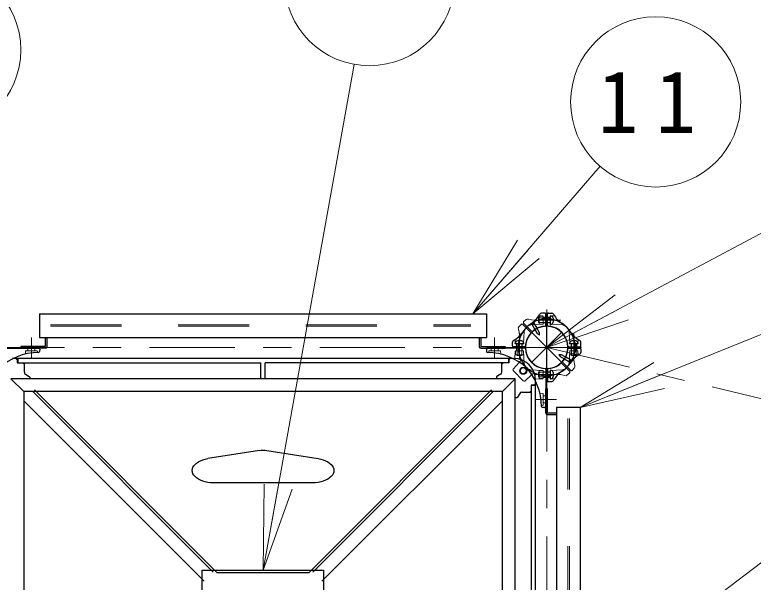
# Model space of a CAD drawing. Units: millimetres on the paper. Extents: x -385 to 0, y -594 to 267.
# Drawn here: x -236.21 to -210.17, y 155.06 to 175.06 of the extents above; entities that cross this region are included whole.
import ezdxf

# ---------------------------------------------------------------- set-up
doc = ezdxf.new("R2010")
doc.units = ezdxf.units.MM
doc.linetypes.add('USER1', pattern=[4.5, 2.5, -2])
doc.linetypes.add('USER2', pattern=[6, 3, -1, 1, -1])
doc.layers.add('1_60', color=2, linetype='Continuous', lineweight=25)
doc.styles.add('ＭＳ ゴシック', font='')
doc.styles.get('ＭＳ ゴシック').set_extended_font_data('MS Gothic')

msp = doc.modelspace()

# ---------------------------------------------------------------- linework, layer by layer
at = {"layer": '1_60', "color": 7, "lineweight": 13}
for p, q in [((-227.454, 155.479), (-224.236, 173.31)), ((-220.06, 164.519), (-215.57, 169.717)), ((-217.455, 163.336), (-205.701, 169.584)), ((-216.271, 161.219), (-198.114, 168.557)), ((-220.06, 164.519), (-218.477, 167.116)), ((-220.06, 164.519), (-218.099, 166.789)), ((-217.721, 166.462), (-220.06, 164.519)), ((-217.455, 163.336), (-215.041, 165.185)), ((-217.455, 163.336), (-214.806, 164.744)), ((-214.571, 164.302), (-217.455, 163.336)), ((-216.271, 161.219), (-213.677, 162.807)), ((-216.271, 161.219), (-213.49, 162.343)), ((-213.302, 161.88), (-216.271, 161.219)), ((-225.859, 143.651), (-202.255, 161.535)), ((-227.454, 155.479), (-227.414, 158.52)), ((-227.454, 155.479), (-226.922, 158.431)), ((-226.429, 158.342), (-227.454, 155.479))]:
    msp.add_line(p, q, dxfattribs=at)
at = {"layer": '1_60', "color": 7, "linetype": 'USER2', "lineweight": 13}
for p, q in [((-217.454, 141.671), (-217.454, 165)), ((-217.454, 164.568), (-217.454, 160.752)), ((-217.455, 162.272), (-217.455, 164.392)), ((-216.953, 164.295), (-217.861, 164.295)), ((-218.413, 163.837), (-218.413, 162.929)), ((-216.496, 163.837), (-216.496, 162.929)), ((-235.622, 162.929), (-235.622, 163.684)), ((-219.288, 162.929), (-219.288, 163.684)), ((-238.687, 163.335), (-234.871, 163.335)), ((-237.454, 163.335), (-215.782, 163.335)), ((-216.223, 163.335), (-220.039, 163.335)), ((-218.518, 163.336), (-216.398, 163.336)), ((-217.454, 163.335), (-78.665, 130.13)), ((-216.953, 162.378), (-217.861, 162.378)), ((-217.861, 161.503), (-217.106, 161.503))]:
    msp.add_line(p, q, dxfattribs=at)
at = {"layer": '1_60', "color": 4}
for p, q in [((-235.339, 164.519), (-235.339, 163.685)), ((-235.339, 164.519), (-219.572, 164.519)), ((-219.572, 164.519), (-219.572, 163.685)), ((-235.339, 163.685), (-219.572, 163.685)), ((-235.134, 163.685), (-235.134, 163.364)), ((-235.08, 163.685), (-235.08, 163.36)), ((-219.83, 163.685), (-219.83, 163.36)), ((-219.777, 163.685), (-219.777, 163.364)), ((-235.134, 163.364), (-235.997, 163.364)), ((-235.997, 163.364), (-235.997, 163.31)), ((-235.13, 163.31), (-235.997, 163.31)), ((-219.78, 163.31), (-218.913, 163.31)), ((-219.777, 163.364), (-218.913, 163.364)), ((-218.913, 163.364), (-218.913, 163.31)), ((-217.479, 161.011), (-217.479, 161.878)), ((-217.426, 161.878), (-217.479, 161.878)), ((-217.426, 161.014), (-217.426, 161.878)), ((-216.271, 161.219), (-217.104, 161.219)), ((-217.104, 161.219), (-217.104, 145.452)), ((-216.271, 161.219), (-216.271, 145.452)), ((-217.104, 160.961), (-217.429, 160.961)), ((-217.104, 161.014), (-217.426, 161.014))]:
    msp.add_line(p, q, dxfattribs=at)
at = {"layer": '1_60', "lineweight": 13}
for p, q in [((-218.266, 164.231), (-218.177, 164.314)), ((-218.35, 164.147), (-218.433, 164.058)), ((-218.024, 163.87), (-218.302, 164.148)), ((-217.989, 163.906), (-218.267, 164.183)), ((-218.64, 162.564), (-218.42, 162.8)), ((-216.92, 162.766), (-216.642, 162.488)), ((-216.884, 162.801), (-216.607, 162.523)), ((-218.64, 162.517), (-218.273, 162.15)), ((-216.559, 162.524), (-216.469, 162.62)), ((-218.226, 162.15), (-217.99, 162.37)), ((-216.643, 162.44), (-216.739, 162.351))]:
    msp.add_line(p, q, dxfattribs=at)
at = {"layer": '1_60', "color": 7, "linetype": 'USER1', "lineweight": 13}
for p, q in [((-217.746, 164.211), (-217.746, 164.378)), ((-217.746, 164.378), (-217.329, 164.378)), ((-217.713, 164.153), (-217.713, 164.436)), ((-217.579, 164.436), (-217.713, 164.436)), ((-217.977, 164.141), (-218.029, 164.154)), ((-217.977, 164.141), (-217.891, 164.191)), ((-217.872, 163.959), (-217.977, 164.141)), ((-217.891, 164.191), (-217.877, 164.242)), ((-217.786, 164.009), (-217.891, 164.191)), ((-217.746, 164.211), (-217.329, 164.211)), ((-217.579, 164.153), (-217.713, 164.153)), ((-218.497, 163.044), (-218.497, 163.46)), ((-218.33, 163.044), (-218.33, 163.46)), ((-216.58, 163.044), (-216.58, 163.46)), ((-216.413, 163.044), (-216.413, 163.46)), ((-218.555, 163.21), (-218.555, 163.077)), ((-218.272, 163.077), (-218.555, 163.077)), ((-218.497, 163.044), (-218.33, 163.044)), ((-218.272, 163.21), (-218.272, 163.077)), ((-216.781, 163.005), (-216.599, 162.9)), ((-216.638, 163.21), (-216.638, 163.077)), ((-216.638, 163.077), (-216.355, 163.077)), ((-216.58, 163.044), (-216.413, 163.044)), ((-216.355, 163.21), (-216.355, 163.077)), ((-216.831, 162.919), (-216.649, 162.814)), ((-216.649, 162.814), (-216.599, 162.9)), ((-216.649, 162.814), (-216.636, 162.762)), ((-216.599, 162.9), (-216.548, 162.914)), ((-217.579, 162.519), (-217.713, 162.519)), ((-217.713, 162.519), (-217.713, 162.236)), ((-217.746, 162.294), (-217.746, 162.461)), ((-217.746, 162.461), (-217.329, 162.461)), ((-217.746, 162.294), (-217.329, 162.294)), ((-217.579, 162.236), (-217.713, 162.236))]:
    msp.add_line(p, q, dxfattribs=at)
at = {"layer": '1_60', "linetype": 'USER1', "lineweight": 13}
for p, q in [((-217.587, 164.441), (-217.705, 164.447)), ((-217.579, 164.157), (-217.579, 164.432)), ((-217.479, 164.395), (-217.579, 164.395)), ((-217.429, 164.395), (-217.329, 164.395)), ((-217.329, 164.157), (-217.329, 164.432)), ((-217.322, 164.441), (-217.204, 164.447)), ((-217.587, 164.148), (-218.017, 164.126)), ((-217.479, 164.195), (-217.579, 164.195)), ((-217.429, 164.195), (-217.329, 164.195)), ((-217.322, 164.148), (-216.892, 164.126)), ((-218.267, 163.468), (-218.244, 163.897)), ((-216.643, 163.468), (-216.665, 163.897)), ((-218.559, 163.468), (-218.566, 163.586)), ((-216.35, 163.468), (-216.344, 163.586)), ((-235.747, 163.21), (-235.747, 163.31)), ((-235.497, 163.21), (-235.497, 163.31)), ((-219.413, 163.21), (-219.413, 163.31)), ((-219.163, 163.21), (-219.163, 163.31)), ((-218.275, 163.46), (-218.551, 163.46)), ((-218.513, 163.36), (-218.513, 163.46)), ((-218.513, 163.31), (-218.513, 163.21)), ((-218.313, 163.36), (-218.313, 163.46)), ((-218.313, 163.31), (-218.313, 163.21)), ((-216.634, 163.46), (-216.359, 163.46)), ((-216.596, 163.36), (-216.596, 163.46)), ((-216.596, 163.31), (-216.596, 163.21)), ((-216.396, 163.36), (-216.396, 163.46)), ((-216.396, 163.31), (-216.396, 163.21)), ((-235.831, 163.203), (-235.836, 163.109)), ((-235.822, 163.21), (-235.421, 163.21)), ((-235.413, 163.204), (-235.411, 163.172)), ((-219.497, 163.204), (-219.499, 163.172)), ((-219.088, 163.21), (-219.489, 163.21)), ((-219.079, 163.203), (-219.075, 163.109)), ((-218.559, 163.203), (-218.574, 162.934)), ((-218.275, 163.21), (-218.551, 163.21)), ((-218.267, 163.203), (-218.244, 162.764)), ((-216.643, 163.203), (-216.665, 162.773)), ((-216.634, 163.21), (-216.359, 163.21)), ((-216.35, 163.203), (-216.344, 163.085)), ((-217.587, 162.524), (-218.025, 162.547)), ((-217.579, 162.516), (-217.579, 162.24)), ((-217.329, 162.516), (-217.329, 162.24)), ((-217.322, 162.524), (-216.892, 162.547)), ((-217.587, 162.232), (-217.856, 162.217)), ((-217.479, 162.478), (-217.579, 162.478)), ((-217.479, 162.278), (-217.579, 162.278)), ((-217.429, 162.478), (-217.329, 162.478)), ((-217.429, 162.278), (-217.329, 162.278)), ((-217.322, 162.232), (-217.204, 162.225)), ((-217.587, 161.712), (-217.681, 161.716)), ((-217.579, 161.703), (-217.579, 161.302)), ((-217.579, 161.628), (-217.479, 161.628)), ((-217.586, 161.294), (-217.618, 161.292)), ((-217.579, 161.378), (-217.479, 161.378))]:
    msp.add_line(p, q, dxfattribs=at)
at = {"layer": '1_60'}
for p, q in [((-217.514, 164.543), (-217.635, 164.539)), ((-217.479, 164.117), (-217.479, 164.51)), ((-217.429, 164.117), (-217.429, 164.51)), ((-217.395, 164.543), (-217.264, 164.539)), ((-216.248, 163.395), (-216.252, 163.526)), ((-236.674, 163.31), (-235.364, 163.31)), ((-235.331, 163.275), (-235.336, 163.188)), ((-219.579, 163.275), (-219.574, 163.188)), ((-218.236, 163.31), (-219.546, 163.31)), ((-218.662, 163.395), (-218.658, 163.516)), ((-218.236, 163.36), (-218.629, 163.36)), ((-216.674, 163.36), (-216.281, 163.36)), ((-216.674, 163.31), (-216.281, 163.31)), ((-216.248, 163.276), (-216.252, 163.155)), ((-217.479, 162.555), (-217.479, 161.245)), ((-217.429, 162.555), (-217.429, 162.162)), ((-217.395, 162.129), (-217.274, 162.133)), ((-217.515, 161.212), (-217.602, 161.217))]:
    msp.add_line(p, q, dxfattribs=at)
at = {"layer": '1_60', "color": 7}
for p, q in [((-217.621, 164.321), (-217.621, 164.324)), ((-217.329, 164.445), (-217.329, 164.145)), ((-217.329, 164.445), (-217.313, 164.445)), ((-217.288, 164.321), (-217.288, 164.324)), ((-217.229, 164.361), (-217.229, 164.228)), ((-218.027, 164.16), (-217.883, 164.243)), ((-218.027, 164.16), (-217.97, 164.145)), ((-217.97, 164.145), (-217.898, 164.186)), ((-217.777, 163.81), (-217.97, 164.145)), ((-217.898, 164.186), (-217.883, 164.243)), ((-217.705, 163.852), (-217.898, 164.186)), ((-217.329, 164.145), (-217.313, 164.145)), ((-217.705, 163.768), (-217.777, 163.81)), ((-217.705, 163.768), (-217.705, 163.852)), ((-218.347, 163.56), (-218.48, 163.56)), ((-216.43, 163.56), (-216.563, 163.56)), ((-218.563, 163.46), (-218.563, 163.477)), ((-218.263, 163.46), (-218.563, 163.46)), ((-218.263, 163.46), (-218.263, 163.477)), ((-216.646, 163.46), (-216.646, 163.477)), ((-216.346, 163.46), (-216.646, 163.46)), ((-216.468, 163.503), (-216.466, 163.503)), ((-216.346, 163.46), (-216.346, 163.477)), ((-217.021, 163.086), (-216.938, 163.086)), ((-217.021, 163.086), (-216.98, 163.014)), ((-216.98, 163.014), (-216.645, 162.821)), ((-216.938, 163.086), (-216.604, 162.893)), ((-216.468, 163.169), (-216.466, 163.169)), ((-216.645, 162.821), (-216.604, 162.893)), ((-216.63, 162.764), (-216.645, 162.821)), ((-216.63, 162.764), (-216.547, 162.908)), ((-216.604, 162.893), (-216.547, 162.908)), ((-217.329, 162.528), (-217.329, 162.228)), ((-217.329, 162.528), (-217.313, 162.528)), ((-219.014, 161.776), (-218.561, 162.229)), ((-217.329, 162.228), (-217.313, 162.228)), ((-217.229, 162.444), (-217.229, 162.311))]:
    msp.add_line(p, q, dxfattribs=at)
at = {"layer": '1_60', "color": 4, "linetype": 'USER1', "lineweight": 13}
for p, q in [((-234.947, 164.135), (-220.13, 164.135)), ((-234.947, 164.085), (-220.13, 164.085)), ((-216.704, 160.828), (-216.704, 146.011)), ((-216.654, 160.828), (-216.654, 146.011))]:
    msp.add_line(p, q, dxfattribs=at)
at = {"layer": '1_60', "color": 4, "lineweight": 13}
for p, q in [((-216.929, 163.861), (-217.98, 162.811)), ((-216.929, 162.811), (-217.98, 163.861)), ((-216.93, 163.86), (-217.98, 162.81)), ((-217.98, 163.86), (-216.93, 162.81))]:
    msp.add_line(p, q, dxfattribs=at)
at = {"layer": '1_60', "color": 4, "linetype": 'USER2', "lineweight": 13}
for p, q in [((-235.622, 162.929), (-235.622, 163.684)), ((-219.288, 162.929), (-219.288, 163.684)), ((-217.861, 161.503), (-217.106, 161.503))]:
    msp.add_line(p, q, dxfattribs=at)
at = {"layer": '1_60', "color": 190}
for p, q in [((-218.621, 162.944), (-236.288, 162.944)), ((-236.171, 162.944), (-236.121, 162.894)), ((-236.105, 162.944), (-236.121, 162.927)), ((-236.121, 162.944), (-236.121, 162.794)), ((-236.121, 162.811), (-236.105, 162.794)), ((-236.121, 162.794), (-227.529, 162.794)), ((-236.105, 162.944), (-236.105, 162.794)), ((-235.921, 162.794), (-235.871, 162.744)), ((-235.871, 162.458), (-235.871, 162.794)), ((-227.529, 162.229), (-227.529, 162.794)), ((-227.379, 162.229), (-227.379, 162.794)), ((-218.788, 162.794), (-227.379, 162.794)), ((-219.038, 162.458), (-219.038, 162.794)), ((-218.988, 162.794), (-219.038, 162.744)), ((-218.804, 162.944), (-218.788, 162.927)), ((-218.804, 162.944), (-218.804, 162.794)), ((-218.788, 162.811), (-218.804, 162.794)), ((-218.738, 162.944), (-218.788, 162.894)), ((-218.788, 162.944), (-218.788, 162.794)), ((-235.895, 161.776), (-236.348, 162.229)), ((-218.561, 162.229), (-236.348, 162.229)), ((-235.83, 162.386), (-235.698, 162.31)), ((-235.681, 162.281), (-235.681, 162.229)), ((-219.228, 162.281), (-219.228, 162.229)), ((-219.079, 162.386), (-219.211, 162.31)), ((-219.014, 161.776), (-218.561, 162.229)), ((-218.561, 144.442), (-218.561, 162.229)), ((-217.979, 162.002), (-217.996, 161.986)), ((-217.846, 162.002), (-217.996, 162.002)), ((-217.996, 162.002), (-217.996, 153.41)), ((-217.846, 161.986), (-217.996, 161.986)), ((-217.846, 162.052), (-217.896, 162.002)), ((-217.846, 161.986), (-217.863, 162.002)), ((-217.846, 144.502), (-217.846, 162.169)), ((-219.014, 161.776), (-235.895, 161.776)), ((-235.895, 161.776), (-235.895, 144.895)), ((-229.211, 155.412), (-235.574, 161.776)), ((-229.068, 155.388), (-235.515, 161.835)), ((-225.841, 155.388), (-219.394, 161.835)), ((-225.698, 155.412), (-219.335, 161.776)), ((-219.014, 144.895), (-219.014, 161.776)), ((-218.404, 161.711), (-218.48, 161.579)), ((-218.332, 161.752), (-217.996, 161.752)), ((-217.996, 161.802), (-218.046, 161.752)), ((-229.531, 155.092), (-235.895, 161.455)), ((-225.378, 155.092), (-219.014, 161.455)), ((-218.509, 161.562), (-218.561, 161.562)), ((-227.582, 159.695), (-229.398, 159.414)), ((-227.327, 159.695), (-225.511, 159.414)), ((-225.704, 158.563), (-229.205, 158.563)), ((-229.598, 155.479), (-225.311, 155.479)), ((-229.598, 151.192), (-229.598, 155.479)), ((-225.311, 151.192), (-225.311, 155.479)), ((-225.841, 155.388), (-229.068, 155.388))]:
    msp.add_line(p, q, dxfattribs=at)
for points in [[(-229.205, 158.563), (-229.302, 158.567), (-229.399, 158.578), (-229.492, 158.596), (-229.58, 158.621), (-229.661, 158.653), (-229.735, 158.69), (-229.8, 158.733), (-229.854, 158.78), (-229.898, 158.83), (-229.929, 158.884), (-229.948, 158.94), (-229.955, 158.996), (-229.948, 159.053), (-229.929, 159.108), (-229.897, 159.162), (-229.854, 159.213), (-229.799, 159.26), (-229.735, 159.302), (-229.661, 159.34), (-229.579, 159.371), (-229.491, 159.396), (-229.398, 159.414)], [(-225.511, 159.414), (-225.418, 159.396), (-225.33, 159.371), (-225.248, 159.34), (-225.174, 159.302), (-225.11, 159.26), (-225.055, 159.213), (-225.012, 159.162), (-224.98, 159.108), (-224.961, 159.053), (-224.954, 158.996), (-224.961, 158.94), (-224.98, 158.884), (-225.011, 158.83), (-225.055, 158.78), (-225.109, 158.733), (-225.174, 158.69), (-225.248, 158.653), (-225.329, 158.621), (-225.417, 158.596), (-225.51, 158.578), (-225.607, 158.567), (-225.704, 158.563)]]:
    msp.add_lwpolyline(points, dxfattribs=at)
at = {"layer": '1_60', "color": 7, "lineweight": 13}
for centre, radius in [((-223.703, 176.262), 3), ((-238.996, 173.822), 3), ((-213.61, 171.987), 3), ((-218.279, 162.511), 0.1)]:
    msp.add_circle(centre, radius, dxfattribs=at)
at = {"layer": '1_60', "color": 4, "lineweight": 13}
for centre in [(-217.455, 163.335), (-217.454, 163.336)]:
    msp.add_circle(centre, 0.743, dxfattribs=at)
at = {"layer": '1_60', "color": 190}
msp.add_circle((-218.279, 162.511), 0.125, dxfattribs=at)
at = {"layer": '1_60'}
for centre, radius, start, end in [((-217.455, 163.335), 1, 90, 147.2728), ((-218.446, 164.878), 0.833, 302.7272, 332.5412), ((-217.632, 164.456), 0.0833, 92, 152.5412), ((-217.632, 164.456), 0.0833, 92, 152.5412), ((-217.513, 164.51), 0.0333, 0, 92), ((-217.455, 163.335), 1, 32.7272, 90), ((-217.396, 164.51), 0.0333, 88, 180), ((-217.277, 164.456), 0.0833, 27.4588, 88), ((-216.463, 164.878), 0.833, 207.4588, 237.2728), ((-217.454, 163.336), 1, 122.7272, 180), ((-217.454, 163.336), 0.75, 94.2707, 180), ((-217.455, 163.335), 0.75, 90, 175.7293), ((-217.513, 164.117), 0.0333, 274.2707, 0), ((-217.455, 163.335), 0.75, 4.2707, 90), ((-217.396, 164.117), 0.0333, 180, 265.7293), ((-217.454, 163.336), 0.75, 0, 85.7293), ((-217.454, 163.336), 1, 0, 57.2728), ((-218.997, 164.327), 0.833, 297.4588, 327.2728), ((-215.912, 164.327), 0.833, 212.7272, 242.5412), ((-218.574, 163.513), 0.0833, 117.4588, 178), ((-216.335, 163.513), 0.0833, 2, 62.5412), ((-235.364, 163.277), 0.0333, 357, 90), ((-219.546, 163.277), 0.0333, 90, 183), ((-218.629, 163.394), 0.0333, 178, 270), ((-217.454, 163.336), 1, 180, 222.2172), ((-218.236, 163.394), 0.0333, 270, 355.7293), ((-218.236, 163.277), 0.0333, 4.2707, 90), ((-217.454, 163.336), 0.75, 180, 265.7293), ((-217.455, 163.335), 0.75, 184.2707, 270), ((-217.455, 163.335), 0.75, 270, 355.7293), ((-217.454, 163.336), 0.75, 274.2707, 0), ((-217.454, 163.336), 1, 302.7272, 0), ((-216.674, 163.394), 0.0333, 184.2707, 270), ((-216.674, 163.277), 0.0333, 90, 175.7293), ((-216.281, 163.394), 0.0333, 270, 2), ((-216.281, 163.277), 0.0333, 358, 90), ((-235.327, 160.99), 2.167, 91.0841, 132.2172), ((-235.369, 163.19), 0.0333, 271.0842, 357), ((-219.541, 163.19), 0.0333, 183, 268.9158), ((-219.583, 160.99), 2.167, 47.7828, 88.9159), ((-215.912, 162.344), 0.833, 117.4588, 147.2728), ((-216.335, 163.158), 0.0833, 297.4588, 358), ((-216.335, 163.158), 0.0833, 297.4588, 358), ((-217.455, 163.335), 1, 270, 327.2728), ((-219.8, 161.208), 2.167, 1.0841, 42.2172), ((-217.455, 163.335), 1, 227.7828, 270), ((-217.513, 162.555), 0.0333, 0, 85.7293), ((-217.396, 162.555), 0.0333, 94.2707, 180), ((-216.463, 161.794), 0.833, 122.7272, 152.5412), ((-217.396, 162.162), 0.0333, 180, 272), ((-217.277, 162.217), 0.0833, 272, 332.5412), ((-217.6, 161.25), 0.0333, 181.0841, 267), ((-217.513, 161.245), 0.0333, 267, 0)]:
    msp.add_arc(centre, radius, start, end, dxfattribs=at)
at = {"layer": '1_60', "lineweight": 13}
for centre, radius, start, end in [((-218.12, 164.253), 0.0833, 72.4588, 133), ((-217.844, 165.127), 0.833, 252.4588, 282.2728), ((-217.454, 163.336), 1, 45, 102.2728), ((-218.372, 164.002), 0.0833, 137, 197.5412), ((-218.326, 164.124), 0.0333, 45, 137), ((-218.243, 164.207), 0.0333, 133, 225), ((-217.454, 163.336), 0.75, 45, 130.7293), ((-217.454, 163.336), 1, 347.7272, 45), ((-219.246, 163.725), 0.833, 347.7272, 17.5412), ((-217.454, 163.336), 0.75, 139.2707, 225), ((-218.048, 163.847), 0.0333, 319.2707, 45), ((-217.965, 163.929), 0.0333, 225, 310.7293), ((-217.454, 163.336), 0.75, 319.2707, 45), ((-217.454, 163.336), 1, 167.7272, 201.8676), ((-215.663, 162.946), 0.833, 167.7272, 197.5412), ((-218.542, 162.914), 0.167, 317, 21.2094), ((-217.454, 163.336), 0.75, 225, 310.7293), ((-216.943, 162.742), 0.0333, 45, 130.7293), ((-216.861, 162.825), 0.0333, 139.2707, 225), ((-218.616, 162.541), 0.0333, 137, 225), ((-216.666, 162.464), 0.0333, 313, 45), ((-216.583, 162.547), 0.0333, 225, 317), ((-216.537, 162.67), 0.0833, 317, 17.5412), ((-217.876, 162.248), 0.167, 68.7906, 133), ((-217.454, 163.336), 1, 248.1324, 282.2728), ((-217.065, 161.544), 0.833, 72.4588, 102.2728), ((-216.788, 162.418), 0.0833, 252.4588, 313), ((-218.249, 162.174), 0.0333, 225, 313)]:
    msp.add_arc(centre, radius, start, end, dxfattribs=at)
at = {"layer": '1_60', "linetype": 'USER1', "lineweight": 13}
for centre, radius, start, end in [((-217.704, 164.464), 0.0167, 150.7809, 267), ((-217.588, 164.432), 0.0083, 0, 87), ((-217.321, 164.432), 0.0083, 93, 180), ((-217.205, 164.464), 0.0167, 273, 29.2191), ((-218.008, 163.959), 0.167, 93, 131.6006), ((-217.588, 164.157), 0.0083, 273, 0), ((-217.321, 164.157), 0.0083, 180, 267), ((-216.901, 163.959), 0.167, 48.3994, 87), ((-218.078, 163.889), 0.167, 138.3994, 177), ((-216.832, 163.889), 0.167, 3, 41.6006), ((-218.582, 163.585), 0.0167, 3, 119.2191), ((-216.327, 163.585), 0.0167, 60.7809, 177), ((-218.551, 163.469), 0.0083, 183, 270), ((-218.275, 163.469), 0.0083, 270, 357), ((-216.634, 163.469), 0.0083, 183, 270), ((-216.359, 163.469), 0.0083, 270, 357), ((-235.852, 163.11), 0.0167, 283.9081, 357), ((-235.822, 163.202), 0.0083, 90, 177), ((-235.421, 163.202), 0.0083, 3, 90), ((-235.395, 163.172), 0.0167, 183, 271.771), ((-219.515, 163.172), 0.0167, 268.229, 357), ((-219.489, 163.202), 0.0083, 90, 177), ((-219.088, 163.202), 0.0083, 3, 90), ((-219.058, 163.11), 0.0167, 183, 256.0919), ((-218.551, 163.202), 0.0083, 90, 177), ((-218.275, 163.202), 0.0083, 3, 90), ((-216.634, 163.202), 0.0083, 90, 177), ((-216.359, 163.202), 0.0083, 3, 90), ((-216.327, 163.086), 0.0167, 183, 299.2191), ((-218.59, 162.935), 0.0167, 242.9614, 357), ((-218.078, 162.773), 0.167, 183, 229.8301), ((-216.832, 162.782), 0.167, 318.3994, 357), ((-218.017, 162.713), 0.167, 220.1699, 267), ((-217.588, 162.516), 0.0083, 0, 87), ((-217.321, 162.516), 0.0083, 93, 180), ((-216.901, 162.713), 0.167, 273, 311.6006), ((-217.588, 162.24), 0.0083, 273, 0), ((-217.321, 162.24), 0.0083, 180, 267), ((-217.205, 162.209), 0.0167, 330.7809, 87), ((-217.855, 162.201), 0.0167, 93, 207.0386), ((-217.68, 161.733), 0.0167, 193.9082, 267), ((-217.588, 161.703), 0.0083, 0, 87), ((-217.617, 161.276), 0.0167, 93, 181.771), ((-217.588, 161.302), 0.0083, 273, 0)]:
    msp.add_arc(centre, radius, start, end, dxfattribs=at)
at = {"layer": '1_60', "color": 7}
for centre, radius, start, end in [((-217.605, 164.324), 0.0167, 98.6269, 180), ((-217.455, 163.335), 1.017, 90, 98.6269), ((-217.455, 163.335), 1.017, 81.3731, 90), ((-217.313, 164.361), 0.0833, 0, 90), ((-217.305, 164.324), 0.0167, 0, 81.3731), ((-217.313, 164.228), 0.0833, 270, 0), ((-218.48, 163.477), 0.0833, 90, 180), ((-218.347, 163.477), 0.0833, 0, 90), ((-216.563, 163.477), 0.0833, 90, 180), ((-216.43, 163.477), 0.0833, 0, 90), ((-216.466, 163.486), 0.0167, 8.6269, 90), ((-217.454, 163.336), 1.017, 0, 8.6269), ((-217.454, 163.336), 1.017, 351.3731, 0), ((-216.466, 163.186), 0.0167, 270, 351.3731), ((-217.313, 162.444), 0.0833, 0, 90), ((-217.313, 162.311), 0.0833, 270, 0)]:
    msp.add_arc(centre, radius, start, end, dxfattribs=at)
at = {"layer": '1_60', "color": 4}
for centre, start, end in [((-235.13, 163.36), 270, 0), ((-219.78, 163.36), 180, 270), ((-217.429, 161.011), 180, 270)]:
    msp.add_arc(centre, 0.05, start, end, dxfattribs=at)
at = {"layer": '1_60', "color": 190}
for centre, radius, start, end in [((-218.621, 162.169), 0.775, 0, 90), ((-235.788, 162.458), 0.0833, 180, 240), ((-235.715, 162.281), 0.0333, 0, 60), ((-219.194, 162.281), 0.0333, 120, 180), ((-219.121, 162.458), 0.0833, 300, 0), ((-218.332, 161.669), 0.0833, 90, 150), ((-218.509, 161.596), 0.0333, 270, 330), ((-227.454, 158.871), 0.833, 81.2291, 98.7709)]:
    msp.add_arc(centre, radius, start, end, dxfattribs=at)

# ---------------------------------------------------------------- texts
at = {"layer": '1_60', "color": 7, "insert": (-213.61, 171.987), "char_height": 2.199, "attachment_point": 5, "style": 'ＭＳ ゴシック'}
msp.add_mtext('\\T1.43;\\W0.95;11', dxfattribs=at)

doc.saveas('drawing.dxf')
